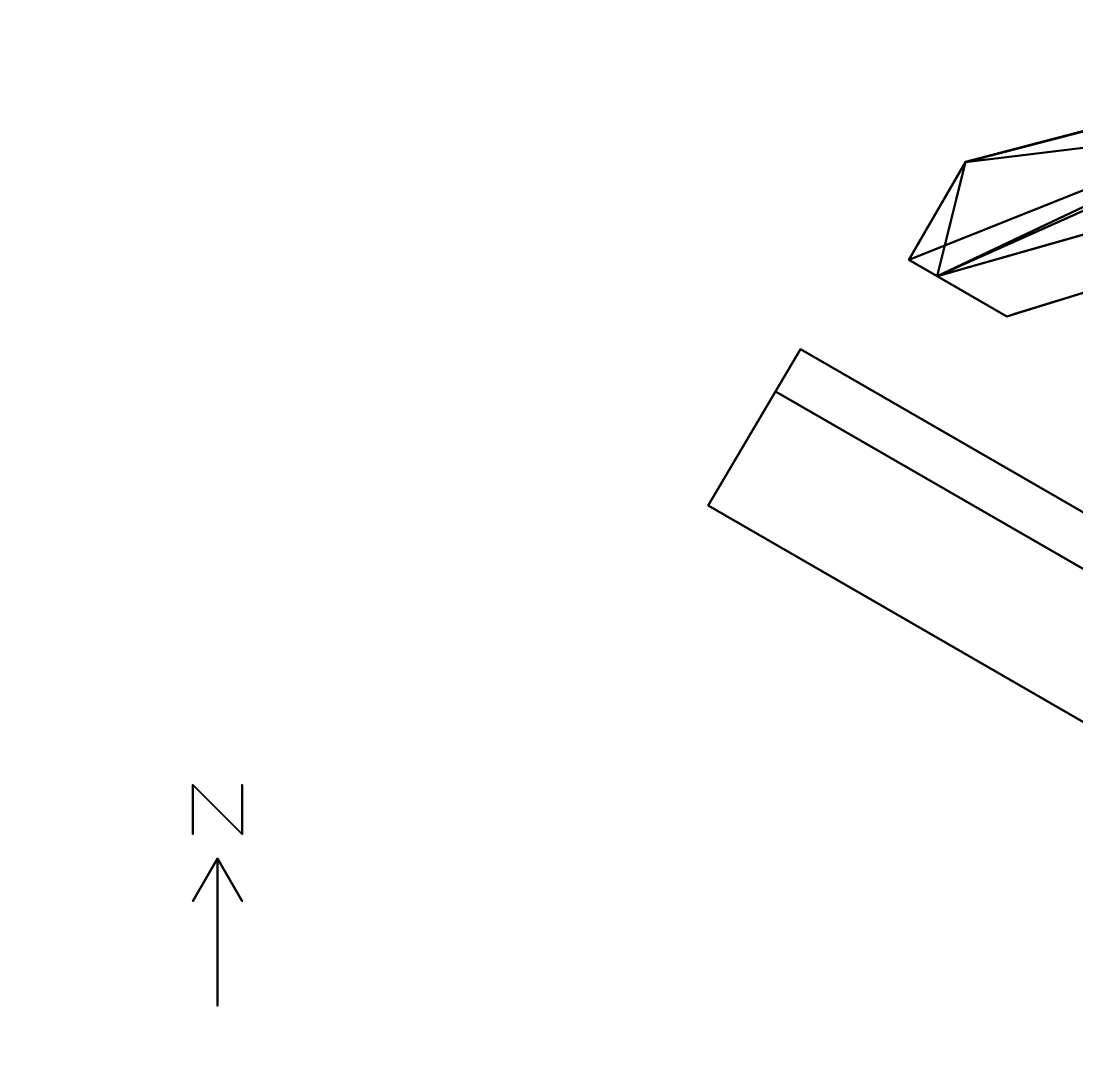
# Model space of a CAD drawing. Header units: metres. Extents: x -21.4 to 37.5, y -14.4 to 12.9.
# Drawn here: x -21.44 to 0.07, y -14.35 to 6.83 of the extents above; entities that cross this region are included whole.
import ezdxf

# ---------------------------------------------------------------- set-up
doc = ezdxf.new("R2010")
doc.units = ezdxf.units.M

msp = doc.modelspace()

# ---------------------------------------------------------------- linework, layer by layer
at = {"layer": '1', "color": 3}
for points in [[(-17.93538, -8.73095, 0.1), (-17.93538, -8.73095), (-17.93538, -9.73095), (-17.93538, -9.73095, 0.1)], [(-17.93538, -8.73095, 0.1), (-17.93538, -8.73095), (-16.93538, -9.73095), (-16.93538, -9.73095, 0.1)], [(-16.93538, -8.73095, 0.1), (-16.93538, -8.73095), (-16.93538, -9.73095), (-16.93538, -9.73095, 0.1)], [(-17.43538, -10.23095, 0.1), (-17.43538, -10.23095), (-17.93538, -11.09698), (-17.93538, -11.09698, 0.1)], [(-17.43538, -10.23095, 0.1), (-17.43538, -10.23095), (-17.43538, -13.23095), (-17.43538, -13.23095, 0.1)], [(-17.43538, -10.23095, 0.1), (-17.43538, -10.23095), (-16.93538, -11.09698), (-16.93538, -11.09698, 0.1)]]:
    msp.add_3dface(points, dxfattribs=at)
at = {"layer": 'Building Shading', "color": 195}
for points in [[(5.57336, -6.27666), (3.72336, -9.48095), (-7.43538, -3.03845), (-5.55507, 0.14834)], [(-5.55507, 0.14834), (-7.43538, -3.03845), (3.72336, -9.48095), (5.57336, -6.27666)], [(-5.55507, 0.14834, 2.33361), (-5.55507, 0.14834), (-7.43538, -3.03845), (-7.43538, -3.03845, 2.33361)], [(-7.43538, -3.03845, 2.33361), (-7.43538, -3.03845), (-5.55507, 0.14834), (-5.55507, 0.14834, 2.33361)], [(-5.55507, 0.14834, 2.33361), (-7.43538, -3.03845, 2.33361), (3.72336, -9.48095, 2.33361), (5.57336, -6.27666, 2.33361)], [(5.57336, -6.27666, 2.33361), (3.72336, -9.48095, 2.33361), (-7.43538, -3.03845, 2.33361), (-5.55507, 0.14834, 2.33361)], [(5.57336, -6.27666, 2.33361), (5.57336, -6.27666), (-5.55507, 0.14834), (-5.55507, 0.14834, 2.33361)], [(-5.55507, 0.14834, 2.33361), (-5.55507, 0.14834), (5.57336, -6.27666), (5.57336, -6.27666, 2.33361)], [(-6.06551, -0.71677, 7.25), (-7.43538, -3.03845, 7.25), (3.72336, -9.48095, 7.25), (5.07486, -7.14009, 7.25)], [(5.07486, -7.14009, 7.25), (3.72336, -9.48095, 7.25), (-7.43538, -3.03845, 7.25), (-6.06551, -0.71677, 7.25)], [(-6.06551, -0.71677, 7.25), (-6.06551, -0.71677, 2.33361), (-7.43538, -3.03845, 2.33361), (-7.43538, -3.03845, 7.25)], [(-7.43538, -3.03845, 7.25), (-7.43538, -3.03845, 2.33361), (-6.06551, -0.71677, 2.33361), (-6.06551, -0.71677, 7.25)], [(5.07486, -7.14009, 2.33361), (3.72336, -9.48095, 2.33361), (-7.43538, -3.03845, 2.33361), (-6.06551, -0.71677, 2.33361)], [(-6.06551, -0.71677, 2.33361), (-7.43538, -3.03845, 2.33361), (3.72336, -9.48095, 2.33361), (5.07486, -7.14009, 2.33361)], [(5.07486, -7.14009, 7.25), (5.07486, -7.14009, 2.33361), (-6.06551, -0.71677, 2.33361), (-6.06551, -0.71677, 7.25)], [(-6.06551, -0.71677, 7.25), (-6.06551, -0.71677, 2.33361), (5.07486, -7.14009, 2.33361), (5.07486, -7.14009, 7.25)], [(-7.43538, -3.03845, 2.33361), (-7.43538, -3.03845), (3.72336, -9.48095), (3.72336, -9.48095, 2.33361)], [(3.72336, -9.48095, 2.33361), (3.72336, -9.48095), (-7.43538, -3.03845), (-7.43538, -3.03845, 2.33361)], [(-7.43538, -3.03845, 7.25), (-7.43538, -3.03845, 2.33361), (3.72336, -9.48095, 2.33361), (3.72336, -9.48095, 7.25)], [(3.72336, -9.48095, 7.25), (3.72336, -9.48095, 2.33361), (-7.43538, -3.03845, 2.33361), (-7.43538, -3.03845, 7.25)]]:
    msp.add_3dface(points, dxfattribs=at)
at = {"layer": 'FIRSTFLOOR_ZONE1', "color": 8}
for points in [[(8.84089, 6.82748, 3.35), (-2.77448, 1.63195, 3.35), (-3.35024, 1.96437, 3.35)], [(8.84089, 6.82748, 3.35), (-3.35024, 1.96437, 3.35), (-2.19871, 3.95888, 3.35)], [(8.84089, 6.82748, 3.35), (11.0756, 5.56796, 3.35), (-2.77448, 1.63195, 3.35)], [(8.84089, 6.82748, 3.35), (-2.19871, 3.95888, 3.35), (7.48981, 6.49126, 3.35)]]:
    msp.add_3dface(points, dxfattribs=at)
at = {"layer": 'FIRSTFLOOR_ZONE1', "color": 15}
for points in [[(-2.77448, 1.63195, 7.35), (11.0756, 5.56796, 7.35), (8.84089, 6.82748, 7.35)], [(-2.77448, 1.63195, 7.35), (8.84089, 6.82748, 7.35), (7.48973, 6.49124, 7.35)], [(-2.19871, 3.95888, 7.35), (-2.77448, 1.63195, 7.35), (7.48973, 6.49124, 7.35)], [(-2.19871, 3.95888, 7.35), (-3.35024, 1.96437, 7.35), (-2.77448, 1.63195, 7.35)]]:
    msp.add_3dface(points, dxfattribs=at)
at = {"layer": 'FIRSTFLOOR_ZONE1', "color": 143}
for points in [[(8.84061, 6.82535, 3.35), (11.07044, 5.56857, 3.35), (-2.1974, 3.95715, 3.35)], [(-2.1974, 3.95715, 3.35), (11.07044, 5.56857, 3.35), (-2.77421, 1.6341, 3.35)], [(0.04417, 4.54512, 4.738), (0.04417, 4.54512, 3.392), (-0.40185, 4.42854, 3.392), (-0.40185, 4.42854, 4.738)], [(-0.48118, 4.4078, 5.023), (-0.48118, 4.4078, 3.673), (-1.45835, 4.15239, 3.673), (-1.45835, 4.15239, 5.023)], [(-1.53769, 4.13166, 5.021), (-1.53769, 4.13166, 4.205), (-2.15808, 3.9695, 4.205), (-2.15808, 3.9695, 5.021)], [(-2.1974, 3.95715, 3.35), (-2.77421, 1.6341, 3.35), (-3.34751, 1.9651, 3.35)], [(-2.2196, 3.9227, 5.16218), (-2.2196, 3.9227, 4.36058), (-3.1751, 2.26772, 4.36058), (-3.1751, 2.26772, 5.16218)], [(-2.70159, 1.65266, 7.347), (-2.70159, 1.65266, 3.453), (3.43433, 3.39641, 3.453), (3.43433, 3.39641, 7.347)], [(-2.9536, 2.65137, 4.27858), (-2.9536, 2.65137, 3.77858), (-3.1761, 2.26599, 3.77858), (-3.1761, 2.26599, 4.27858)]]:
    msp.add_3dface(points, dxfattribs=at)
at = {"layer": 'FIRSTFLOOR_ZONE1', "color": 43}
for points in [[(7.48973, 6.49124, 7.35), (7.48973, 6.49124, 3.35), (-2.19871, 3.95888, 3.35), (-2.19871, 3.95888, 7.35)], [(-2.19871, 3.95888, 7.35), (-2.19871, 3.95888, 3.35), (-3.35024, 1.96437, 3.35), (-3.35024, 1.96437, 7.35)], [(-2.77448, 1.63195, 7.35), (-2.77448, 1.63195, 3.35), (3.50524, 3.41656, 3.35), (3.50524, 3.41656, 7.35)], [(-3.35024, 1.96437, 7.35), (-3.35024, 1.96437, 3.35), (-2.77448, 1.63195, 3.35), (-2.77448, 1.63195, 7.35)]]:
    msp.add_3dface(points, dxfattribs=at)
at = {"layer": 'FIRSTFLOOR_ZONE2', "color": 43}
for points in [[(3.50524, 3.41656, 7.35), (3.50524, 3.41656, 3.35), (-2.77448, 1.63195, 3.35), (-2.77448, 1.63195, 7.35)], [(-1.35343, 0.81151, 7.35), (-1.35343, 0.81151, 3.35), (3.85133, 2.42455, 3.35), (3.85133, 2.42455, 7.35)], [(-2.77448, 1.63195, 7.35), (-2.77448, 1.63195, 3.35), (-1.35343, 0.81151, 3.35), (-1.35343, 0.81151, 7.35)]]:
    msp.add_3dface(points, dxfattribs=at)
at = {"layer": 'FIRSTFLOOR_ZONE2', "color": 8}
msp.add_3dface([(3.50524, 3.41656, 3.35), (3.85133, 2.42455, 3.35), (-1.35343, 0.81151, 3.35), (-2.77448, 1.63195, 3.35)], dxfattribs=at)
at = {"layer": 'FIRSTFLOOR_ZONE2', "color": 15}
msp.add_3dface([(3.50524, 3.41656, 7.35), (-2.77448, 1.63195, 7.35), (-1.35343, 0.81151, 7.35), (3.85133, 2.42455, 7.35)], dxfattribs=at)
at = {"layer": 'FIRSTFLOOR_ZONE2', "color": 143}
msp.add_3dface([(3.43433, 3.39641, 7.347), (3.43433, 3.39641, 3.453), (-2.70159, 1.65266, 3.453), (-2.70159, 1.65266, 7.347)], dxfattribs=at)
at = {"layer": 'GROUNDFLOOR_ZONE1', "color": 8}
for points in [[(8.84089, 6.82748), (-2.77448, 1.63195), (-3.35024, 1.96437)], [(8.84089, 6.82748), (-3.35024, 1.96437), (-2.19871, 3.95888)], [(8.84089, 6.82748), (11.0756, 5.56796), (-2.77448, 1.63195)], [(8.84089, 6.82748), (-2.19871, 3.95888), (7.48981, 6.49126)]]:
    msp.add_3dface(points, dxfattribs=at)
at = {"layer": 'GROUNDFLOOR_ZONE1', "color": 15}
for points in [[(-2.77448, 1.63195, 3.35), (11.0756, 5.56796, 3.35), (8.84089, 6.82748, 3.35)], [(-2.77448, 1.63195, 3.35), (8.84089, 6.82748, 3.35), (7.48981, 6.49126, 3.35)], [(-2.19871, 3.95888, 3.35), (-2.77448, 1.63195, 3.35), (7.48981, 6.49126, 3.35)], [(-2.19871, 3.95888, 3.35), (-3.35024, 1.96437, 3.35), (-2.77448, 1.63195, 3.35)]]:
    msp.add_3dface(points, dxfattribs=at)
at = {"layer": 'GROUNDFLOOR_ZONE1', "color": 143}
for points in [[(8.84061, 6.82535, 3.35), (-2.1974, 3.95715, 3.35), (11.07044, 5.56857, 3.35)], [(-2.1974, 3.95715, 3.35), (-2.77421, 1.6341, 3.35), (11.07044, 5.56857, 3.35)], [(-2.1974, 3.95715, 3.35), (-3.34751, 1.9651, 3.35), (-2.77421, 1.6341, 3.35)], [(-2.70159, 1.65266, 3.347), (-2.70159, 1.65266, 0.103), (3.53958, 3.42632, 0.103), (3.53958, 3.42632, 3.347)], [(-2.91751, 2.71389, 2.99645), (-2.91751, 2.71389, 1.61645), (-3.17751, 2.26356, 1.61645), (-3.17751, 2.26356, 2.99645)]]:
    msp.add_3dface(points, dxfattribs=at)
at = {"layer": 'GROUNDFLOOR_ZONE1', "color": 43}
for points in [[(7.48981, 6.49126, 3.35), (7.48981, 6.49126), (-2.19871, 3.95888), (-2.19871, 3.95888, 3.35)], [(-2.19871, 3.95888, 3.35), (-2.19871, 3.95888), (-3.35024, 1.96437), (-3.35024, 1.96437, 3.35)], [(-2.77448, 1.63195, 3.35), (-2.77448, 1.63195), (3.61797, 3.4486), (3.61797, 3.4486, 3.35)], [(-3.35024, 1.96437, 3.35), (-3.35024, 1.96437), (-2.77448, 1.63195), (-2.77448, 1.63195, 3.35)]]:
    msp.add_3dface(points, dxfattribs=at)
at = {"layer": 'GROUNDFLOOR_ZONE2', "color": 43}
for points in [[(3.61797, 3.4486, 3.35), (3.61797, 3.4486), (-2.77448, 1.63195), (-2.77448, 1.63195, 3.35)], [(-1.35343, 0.8115, 3.35), (-1.35343, 0.8115), (3.85899, 2.42567), (3.85899, 2.42567, 3.35)], [(-2.77448, 1.63195, 3.35), (-2.77448, 1.63195), (-1.35343, 0.8115), (-1.35343, 0.8115, 3.35)]]:
    msp.add_3dface(points, dxfattribs=at)
at = {"layer": 'GROUNDFLOOR_ZONE2', "color": 8}
msp.add_3dface([(3.61797, 3.4486), (3.85899, 2.42567), (-1.35343, 0.8115), (-2.77448, 1.63195)], dxfattribs=at)
at = {"layer": 'GROUNDFLOOR_ZONE2', "color": 15}
msp.add_3dface([(3.50524, 3.41656, 3.35), (-2.77448, 1.63195, 3.35), (-1.35343, 0.8115, 3.35), (3.85133, 2.42455, 3.35)], dxfattribs=at)
at = {"layer": 'GROUNDFLOOR_ZONE2', "color": 143}
msp.add_3dface([(3.53958, 3.42632, 3.347), (3.53958, 3.42632, 0.103), (-2.70159, 1.65266, 0.103), (-2.70159, 1.65266, 3.347)], dxfattribs=at)
at = {"layer": 'GROUNDFLOOR_ZONE2', "color": 45}
msp.add_3dface([(-1.21299, 0.855, 2.198), (-1.21299, 0.855, 0.002), (-0.35709, 1.12005, 0.002), (-0.35709, 1.12005, 2.198)], dxfattribs=at)

doc.saveas('drawing.dxf')
